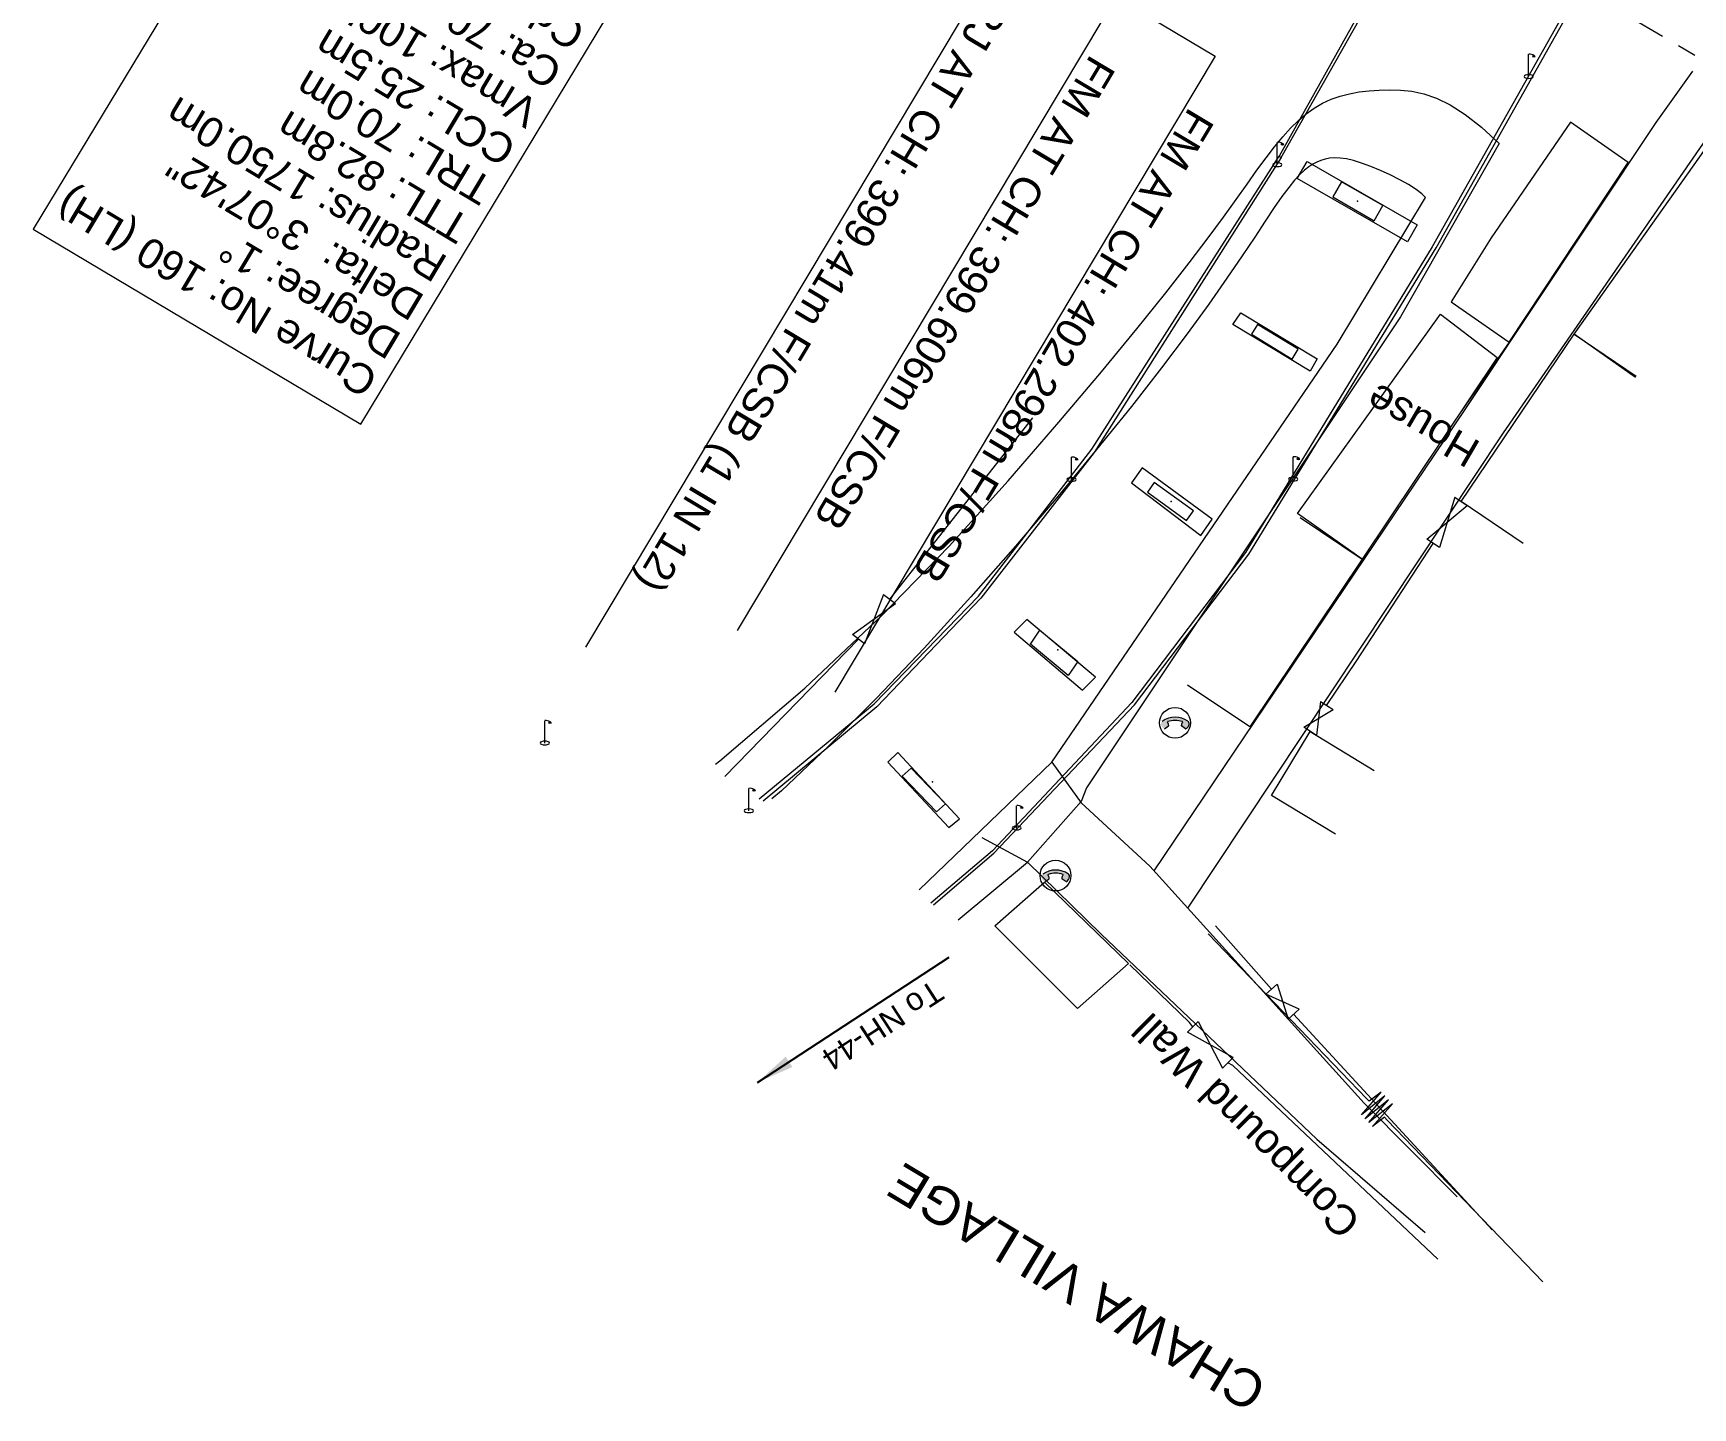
# Model space of a CAD drawing. Header units: metres. Extents: x 597821 to 610090, y 3402206 to 3407451.
# Drawn here: x 608168.8 to 608279.7, y 3403194.2 to 3403286 of the extents above; entities that cross this region are included whole.
import ezdxf

# ---------------------------------------------------------------- set-up
doc = ezdxf.new("R2010")
doc.units = ezdxf.units.M
doc.header["$MEASUREMENT"] = 0
doc.linetypes.add('CENTER', pattern=[2, 1.25, -0.25, 0.25, -0.25])
for name, color, linetype, lineweight in [("CHAWAPAIL STN. SRJ's", 7, 'Continuous', 0), ('Commercial Building Pucca', 7, 'Continuous', 0), ('Compound Wall', 7, 'Continuous', 0), ('DFCC BOUNDARY', 6, 'CENTER', 0), ('Gate', 7, 'Continuous', 0), ('Lamp_Post', 8, 'Continuous', 0), ('Piers_Abutment', 7, 'Continuous', 0), ('Pow_Line', 134, 'Continuous', 0), ('Proposed Curve_Details', 10, 'Continuous', 0), ('Residential Building Pucca', 7, 'Continuous', 0), ('Side Details', 7, 'Continuous', 0), ('Subroad Centre', 34, 'Continuous', 0), ('Subroad Edge', 34, 'Continuous', 0), ('Telephone_Pole', 8, 'Continuous', 0), ('Text1', 7, 'Continuous', 0), ('Wing Wall', 7, 'Continuous', 0)]:
    doc.layers.add(name, color=color, linetype=linetype, lineweight=lineweight)
doc.styles.add('ARIAL', font='arial.ttf')
doc.styles.get("Standard").update_dxf_attribs({"font": 'arial.ttf'})
doc.dimstyles.new('ISO-25', dxfattribs={"dimtxt": 2.5, "dimasz": 2.5, "dimexe": 1.25, "dimexo": 0.625, "dimtad": 1, "dimtxsty": 'Standard', "dimcen": 2.5, "dimadec": 0, "dimazin": 0, "dimtfac": 1, "dimtmove": 0, "dimatfit": 3, "dimfxl": 1, "dimarcsym": 0})

# ---------------------------------------------------------------- blocks, each defined once
blk = doc.blocks.new('GT')
at = {"layer": 'Gate'}
for p, q in [((-0.5, -0.5), (-0.5, 0.5)), ((-0.5, 0.5), (0.5, -0.5)), ((0.5, 0.5), (0.5, -0.5))]:
    blk.add_line(p, q, dxfattribs=at)
blk.add_lwpolyline([(0.5, 0.5), (-0.5, -0.5)], dxfattribs=at)
blk = doc.blocks.new('LP')
for points in [[(0, 0), (0, 1.5)], [(0.25, 1.35), (0.44, 1.35)]]:
    blk.add_lwpolyline(points)
for centre, radius, start, end in [((0.07, 0.99), 0.519, 57.6425, 97.3165), ((0.34, 1.33), 0.094, 11.7012, 168.0476)]:
    blk.add_arc(centre, radius, start, end)
blk.add_ellipse((0.35, 1.36), major_axis=(0.0017, 0.0438), ratio=0.461056, start_param=1.74022, end_param=4.575836)
at = {"extrusion": (0, 0, -1)}
blk.add_ellipse((0, 0.01), major_axis=(0.308, 0), ratio=0.400495, dxfattribs=at)
blk = doc.blocks.new('TP')
at = {"layer": 'Telephone_Pole'}
blk.add_hatch(color=8, dxfattribs=at).paths.add_polyline_path([(0.49, 0.08, -0.516403), (0.5, 0.04, 0.157799), (0.42, -0.19, 0.257253), (0.43, -0.21), (0.7, -0.4, 0.297943), (0.73, -0.4, 0.213635), (0.94, -0.09, 0.292624), (0.86, 0.1, 0.314672), (-0.86, 0.1, 0.297888), (-0.94, -0.1, 0.205841), (-0.73, -0.4, 0.297943), (-0.7, -0.4), (-0.43, -0.21, 0.257253), (-0.42, -0.19, 0.155164), (-0.5, 0.04, -0.510878), (-0.49, 0.08, -0.167449)])
at = {"layer": 'Telephone_Pole', "color": 8}
for p, q in [((-0.7, -0.4), (-0.43, -0.21)), ((-0.44, -0.22), (-0.44, -0.22)), ((0.7, -0.4), (0.43, -0.21)), ((0.44, -0.22), (0.44, -0.22))]:
    blk.add_line(p, q, dxfattribs=at)
blk.add_circle((0, 0), 1.03, dxfattribs=at)
for centre, radius, start, end in [((0.01, -1.13), 1.5, 55.3659, 125.2353), ((-0.48, 0.05), 0.0243, 109.2181, 217.464), ((-0.82, -0.21), 0.402, 2.1844, 37.464), ((0.01, -1.34), 1.5, 71.1943, 109.2181), ((0.82, -0.21), 0.402, 141.9464, 177.8156), ((0.48, 0.06), 0.0243, 321.9464, 71.1943), ((0.75, -0.06), 0.194, 350.1231, 55.3659), ((-0.44, -0.19), 0.0258, 304.4776, 2.1844), ((0.44, -0.19), 0.0258, 177.8156, 235.5224), ((0.72, -0.38), 0.0258, 235.5224, 301.8866), ((0.49, -0.01), 0.462, 301.8866, 350.1231)]:
    blk.add_arc(centre, radius, start, end, dxfattribs=at)

msp = doc.modelspace()

# ---------------------------------------------------------------- linework, layer by layer
at = {"layer": "CHAWAPAIL STN. SRJ's", "lineweight": 13, "flags": 128}
for points in [[(608245.8347, 3403299.7221), (608239.2637, 3403288.7326), (608233.8311, 3403291.9809), (608205.7523, 3403245.0208)], [(608247.5052, 3403299.0084), (608215.8798, 3403246.1169)], [(608249.6751, 3403297.7107), (608243.3631, 3403287.1541), (608247.8085, 3403284.4961), (608222.4031, 3403242.0069)]]:
    msp.add_lwpolyline(points, dxfattribs=at)
at = {"layer": 'Commercial Building Pucca'}
msp.add_polyline3d([(608263.5718, 3403268.0755, 267.5047), (608267.4585, 3403265.3991, 262.4742), (608275.4108, 3403277.3882, 263.9927), (608271.5417, 3403280.0882, 269.0253), (608266.2454, 3403272.3594, 267.3438), (608263.5718, 3403268.0755, 267.5047)], dxfattribs=at)
msp.add_polyline3d([(608262.8605, 3403267.2649, 267.5087), (608266.652, 3403264.3589, 263.257), (608257.6391, 3403250.8898, 262.4442), (608253.2984, 3403253.9357, 267.7766)], close=True, dxfattribs=at)
at = {"layer": 'Compound Wall'}
for points in [[(608267.4585, 3403265.3991, 262.4742), (608264.1778, 3403260.6689, 262.4862)], [(608235.5941, 3403260.3333, 264.5226), (608226.0738, 3403248.252, 264.3237)], [(608255.2565, 3403241.1158, 262.5752), (608257.2186, 3403244.0554, 262.3452), (608262.369, 3403251.9453, 262.7401)], [(608223.9769, 3403245.549, 264.3356), (608215.048, 3403236.3716, 264.3386)], [(608247.8347, 3403226.4074, 262.7571), (608251.5779, 3403222.1631, 262.8941)], [(608246.3126, 3403219.6556, 262.3362), (608246.084, 3403219.9347, 262.6811), (608242.0978, 3403223.7994, 262.4252)], [(608253.0522, 3403220.4904, 262.9081), (608266.3142, 3403206.0911, 262.1873)], [(608262.6811, 3403204.1198, 262.0743), (608248.982, 3403217.0705, 262.4892), (608248.6574, 3403217.2361, 262.3382)]]:
    msp.add_polyline3d(points, dxfattribs=at)
at = {"layer": 'DFCC BOUNDARY', "lineweight": 20, "ltscale": 5}
msp.add_lwpolyline([(608272.3012, 3403288.9962), (608396.6035, 3403216.1637), (608394.7483, 3403212.21)], dxfattribs=at)
at = {"layer": 'Piers_Abutment'}
for points in [[(608253.2779, 3403276.3242, 270.4898), (608253.9626, 3403277.4619, 270.5078), (608261.314, 3403273.2348, 270.5178), (608260.6571, 3403272.0838, 269.905)], [(608256.2553, 3403276.1024, 268.9503), (608255.6739, 3403275.0956, 267.5407), (608258.4208, 3403273.5054, 267.2438), (608259.0022, 3403274.5122, 268.6534)], [(608249.5277, 3403267.35, 270.9347), (608254.6278, 3403264.2754, 270.04), (608254.1464, 3403263.4437, 270.065), (608248.9891, 3403266.5783, 270.9857)], [(608250.6437, 3403266.5679, 266.498), (608250.2436, 3403265.9189, 266.501), (608252.9569, 3403264.262, 265.8102), (608253.357, 3403264.911, 265.8072)], [(608242.2192, 3403255.9812, 270.4509), (608246.8562, 3403252.4739, 270.4449), (608247.6105, 3403253.5557, 270.4649), (608242.9399, 3403257, 270.4709)], [(608243.7426, 3403256.0072, 263.8418), (608243.2905, 3403255.3606, 263.8268), (608245.9021, 3403253.4808, 263.8128), (608246.3541, 3403254.1275, 263.8278)], [(608235.2233, 3403246.861, 270.1659), (608234.3857, 3403246.0128, 270.1459), (608238.9414, 3403242.1365, 270.108), (608239.8162, 3403243.0111, 270.128)], [(608238.6267, 3403244.0544, 263.7698), (608237.9853, 3403243.1252, 263.7658), (608235.4607, 3403245.2125, 263.7128), (608236.102, 3403246.1417, 263.7168)], [(608230.0171, 3403232.9562, 269.6731), (608230.7386, 3403233.5476, 269.7371), (608226.6141, 3403237.9736, 269.7051), (608225.9411, 3403237.3259, 269.6851)], [(608229.7928, 3403234.5546, 263.6369), (608229.1927, 3403234.0114, 263.6419), (608226.8915, 3403236.3919, 263.6109), (608227.4916, 3403236.9352, 263.6059)]]:
    msp.add_polyline3d(points, close=True, dxfattribs=at)
at = {"layer": 'Pow_Line', "elevation": 264.7465}
msp.add_lwpolyline([(608269.7004, 3403202.611), (608259.3069, 3403213.4195), (608259.1267, 3403213.6069), (608258.329, 3403212.9924), (608259.6484, 3403214.5108), (608258.0796, 3403213.2518), (608259.3989, 3403214.7702), (608257.8301, 3403213.5113), (608259.1495, 3403215.0296), (608257.5807, 3403213.7707), (608258.9, 3403215.289), (608258.1024, 3403214.6746), (608257.921, 3403214.8607), (608247.3361, 3403225.8683)], dxfattribs=at)
at = {"layer": 'Proposed Curve_Details'}
msp.add_lwpolyline([(608190.7301, 3403259.9059), (608207.241, 3403287.2304), (608185.3548, 3403300.2642), (608168.8438, 3403272.9397)], close=True, dxfattribs=at)
at = {"layer": 'Residential Building Pucca'}
for points in [[(608275.8824, 3403263.0297, 262.4592), (608271.8005, 3403265.9146, 262.4592), (608280.9428, 3403278.8504, 264.1857), (608290.4394, 3403273.3284, 265.4073)], [(608268.3771, 3403251.9451, 262.4552), (608264.2383, 3403254.7479, 262.4552), (608271.8005, 3403265.9146, 262.4592), (608275.9393, 3403263.1118, 262.4592)], [(608253.4887, 3403253.6755, 262.4442), (608257.6391, 3403250.8898, 262.4442), (608250.1175, 3403239.6832, 262.3922), (608245.9671, 3403242.4689, 262.3922)], [(608255.8465, 3403232.5158, 262.3112), (608251.5728, 3403235.1082, 262.3112), (608254.1617, 3403239.376, 262.5322), (608258.4354, 3403236.7836, 262.5322)]]:
    msp.add_polyline3d(points, dxfattribs=at)
msp.add_polyline3d([(608233.0885, 3403226.3861, 264.1227), (608236.4162, 3403229.3149, 263.119), (608242.0204, 3403223.8757, 262.7461), (608238.6085, 3403220.8727, 262.7461)], close=True, dxfattribs=at)
at = {"layer": 'Subroad Centre'}
for p in [(608257.32, 3403274.816, 273.207), (608244.858, 3403254.75, 272.47), (608237.297, 3403244.833, 272.005), (608228.917, 3403236.027, 271.623)]:
    msp.add_point(p, dxfattribs=at)
at = {"layer": 'Subroad Edge', "lineweight": 13}
for points in [[(608243.7428, 3403230.0606, 262.3639), (608264.5103, 3403260.8948, 262.4772), (608277.2611, 3403280.0582, 262.4372), (608279.7187, 3403283.4901, 262.4911)], [(608214.4332, 3403237.2079, 263.2348), (608214.7055, 3403237.4128, 263.2396), (608220.4049, 3403242.2693, 263.3505), (608225.5081, 3403247.0977, 263.4583), (608230.0272, 3403251.7607, 263.5602), (608233.9742, 3403256.1209, 263.6531), (608237.3612, 3403260.0412, 263.734), (608240.2085, 3403263.4171, 263.8007), (608242.5689, 3403266.276, 263.8541), (608244.5039, 3403268.6784, 263.896), (608246.0744, 3403270.6845, 263.928), (608247.3418, 3403272.3546, 263.9519), (608248.3672, 3403273.7492, 263.9694), (608249.2118, 3403274.9285, 263.9821), (608249.9368, 3403275.953, 263.9917), (608250.5949, 3403276.8735, 263.9999), (608251.2049, 3403277.7038, 264.007), (608251.7769, 3403278.4482, 264.0135), (608252.3211, 3403279.111, 264.0195), (608252.8478, 3403279.6964, 264.0255), (608253.3671, 3403280.2089, 264.0317), (608253.8892, 3403280.6526, 264.0384), (608254.4244, 3403281.032, 264.0459), (608254.9811, 3403281.3514, 264.0553), (608255.5605, 3403281.6147, 264.0705), (608256.1619, 3403281.8262, 264.0962), (608256.7847, 3403281.9899, 264.1371), (608257.4284, 3403282.1099, 264.1978), (608258.0923, 3403282.1904, 264.283), (608258.7758, 3403282.2353, 264.3974), (608259.4782, 3403282.2489, 264.5457), (608260.2012, 3403282.2291, 264.727), (608260.9546, 3403282.1503, 264.919), (608261.7504, 3403281.9805, 265.0936), (608262.6008, 3403281.6879, 265.2231), (608263.5177, 3403281.2407, 265.2794), (608264.5132, 3403280.607, 265.2347), (608265.5994, 3403279.7551, 265.0611), (608266.7882, 3403278.6531, 264.7305)], [(608245.9863, 3403227.5799, 262.2357), (608267.0633, 3403259.3412, 262.4852), (608282.9645, 3403282.3572, 0)], [(608266.7882, 3403278.6531, 264.7305), (608260.1862, 3403267.0729, 263.9278), (608239.2104, 3403235.6244, 263.6598), (608238.8675, 3403234.696, 263.6219), (608235.2675, 3403230.6512, 263.6209)], [(608266.7882, 3403278.6531, 264.7305), (608260.1862, 3403267.0729, 263.9278), (608239.2104, 3403235.6244, 263.6598), (608238.8675, 3403234.696, 263.6219), (608235.2675, 3403230.6512, 263.6209)], [(608261.8683, 3403275.0436, 264.0097), (608261.6233, 3403275.302, 264.0294), (608261.2333, 3403275.5967, 264.0497), (608260.7293, 3403275.9137, 264.07), (608260.1427, 3403276.2394, 264.0896), (608259.5045, 3403276.5599, 264.1079), (608258.8459, 3403276.8613, 264.1241), (608258.198, 3403277.13, 264.1377), (608257.5921, 3403277.352, 264.1479), (608257.0525, 3403277.5167, 264.1543), (608256.5775, 3403277.6261, 264.1571), (608256.1583, 3403277.6855, 264.1571), (608255.7864, 3403277.6999, 264.1545), (608255.4532, 3403277.6745, 264.15), (608255.1501, 3403277.6145, 264.144), (608254.8685, 3403277.525, 264.1372), (608254.5998, 3403277.4113, 264.1299), (608254.3352, 3403277.2748, 264.1226), (608254.0648, 3403277.1025, 264.1153), (608253.7786, 3403276.8775, 264.108), (608253.4664, 3403276.5831, 264.1004), (608253.1182, 3403276.2025, 264.0925), (608252.7238, 3403275.719, 264.0842), (608252.2733, 3403275.1158, 264.0754), (608251.7564, 3403274.3762, 264.0659), (608251.1596, 3403273.4824, 264.0556), (608250.4551, 3403272.4137, 264.0436), (608249.6114, 3403271.148, 264.0291), (608248.5973, 3403269.6636, 264.0112), (608247.3814, 3403267.9386, 263.989), (608245.9324, 3403265.9513, 263.9616), (608244.2188, 3403263.6797, 263.928), (608242.2094, 3403261.1021, 263.8874), (608239.8866, 3403258.2133, 263.8394), (608237.2885, 3403255.0754, 263.785), (608234.4671, 3403251.7671, 263.7257), (608231.4742, 3403248.3671, 263.6632), (608228.3618, 3403244.954, 263.599), (608225.1817, 3403241.6068, 263.5345), (608221.986, 3403238.4039, 263.4714), (608218.8264, 3403235.4243, 263.4113), (608218.2007, 3403234.8773, 263.3999)], [(608228.0263, 3403228.7991, 263.5321), (608236.8863, 3403237.3305, 263.6349), (608255.9604, 3403265.2634, 263.8848), (608261.8683, 3403275.0436, 264.0097)], [(608236.8863, 3403237.3305, 263.6349), (608238.856, 3403234.6241, 263.6578), (608243.4454, 3403230.3894, 262.3722), (608257.7703, 3403214.5501, 262.1243), (608263.9763, 3403208.2814, 262.1483)], [(608232.2284, 3403232.3025, 271.8025), (608235.2675, 3403230.6512, 263.6209), (608240.1972, 3403225.8501, 262.3862), (608254.5958, 3403212.1344, 262.0723), (608261.8433, 3403205.9094, 262.1383)], [(608230.6347, 3403226.7898, 263.5477), (608235.2675, 3403230.6512, 263.6209)]]:
    msp.add_polyline3d(points, dxfattribs=at)
at = {"layer": 'Wing Wall'}
msp.add_polyline3d([(608252.0734, 3403277.822, 274.2108), (608252.2211, 3403277.7208, 274.2138), (608261.9256, 3403294.8633, 274.3557), (608261.705, 3403295.0378, 274.3437)], close=True, dxfattribs=at)
for points in [[(608272.4316, 3403289.2299, 274.2867), (608272.2042, 3403289.3137, 274.2917), (608262.3068, 3403271.7537, 274.2048), (608249.8312, 3403251.3418, 273.6169), (608242.2421, 3403241.3191, 273.259), (608232.9422, 3403231.4067, 272.8911), (608228.8104, 3403227.9023, 272.705)], [(608228.9805, 3403227.7986, 272.6996), (608233.0148, 3403231.2473, 272.8911), (608242.4225, 3403241.1615, 273.254), (608250.0598, 3403251.2269, 273.6139), (608262.5649, 3403271.6819, 274.1948), (608272.4316, 3403289.2299, 274.2867)], [(608217.3524, 3403234.8898, 272.0157), (608225.0321, 3403241.2221, 272.4503), (608231.9901, 3403248.4158, 272.8612), (608239.5781, 3403258.2466, 273.437), (608252.0734, 3403277.822, 274.2108), (608252.2211, 3403277.7208, 274.2138), (608239.7345, 3403258.0156, 273.44), (608232.1608, 3403248.2943, 272.8802), (608225.2127, 3403241.0193, 272.4393), (608217.6148, 3403234.7298, 272.0262)]]:
    msp.add_polyline3d(points, dxfattribs=at)

# ---------------------------------------------------------------- block references
at = {"layer": 'Gate', "yscale": 0.9997078268772032}
for p, xscale, zscale, rotation in [((608263.3037, 3403253.3466, 156.3202), 3.368827592685339, 3.368827592685339, 56.345871881953), ((608225.015, 3403246.8901, 156.3202), 3.391748776194884, 3.391748776194884, 52.3458718836203), ((608254.7116, 3403240.2502, 156.3202), 2.045717102568269, 2.045717102568269, 57.34587188199411), ((608252.315, 3403221.3267, 156.3202), 2.229762868444955, 2.229762868444955, 311.3458718845725), ((608247.485, 3403218.4459, 156.3202), 3.369286799903645, 3.369286799903645, 314.345871884802)]:
    msp.add_blockref('GT', p, dxfattribs=dict(at, xscale=xscale, zscale=zscale, rotation=rotation))
at = {"layer": 'Lamp_Post', "xscale": 0.9997078269177826, "yscale": 0.9997078269177826, "zscale": 0.9997078269177826}
for p in [(608268.7526, 3403283.119, 275.3844), (608251.9586, 3403277.2356, 275.0405), (608238.2109, 3403256.1996, 274.9236), (608253.0185, 3403256.2313, 274.7176), (608203.0264, 3403238.6002, 274.8416), (608216.6577, 3403234.0779, 274.1688), (608234.5461, 3403232.9229, 274.3327)]:
    msp.add_blockref('LP', p, dxfattribs=at)
at = {"layer": 'Telephone_Pole', "xscale": 0.9997078269177826, "yscale": 0.9997078269177826, "zscale": 0.9997078269177826}
for p in [(608245.1265, 3403239.96, 265.9192), (608237.1405, 3403229.7539, 264.6496)]:
    msp.add_blockref('TP', p, dxfattribs=at)

# ---------------------------------------------------------------- texts
at = {"layer": "CHAWAPAIL STN. SRJ's", "lineweight": 13, "char_height": 2, "attachment_point": 4, "rotation": 239.123596, "line_spacing_factor": 0.648, "style": 'ARIAL'}
for s, insert, width in [('\\pxsm1;SRJ AT CH: 399.41m F/CSB (1 IN 12)', (608233.9988, 3403289.8574), 75.789285), ('\\pxsm1;FM AT CH: 399.606m F/CSB', (608240.35, 3403284.1785), 59.421752), ('\\pxsm1;FM AT CH: 402.298m F/CSB', (608246.9446, 3403280.6472), 59.421752)]:
    msp.add_mtext(s, dxfattribs=dict(at, insert=insert, width=width))
at = {"layer": 'Proposed Curve_Details', "insert": (608205.8882, 3403286.512), "char_height": 2, "attachment_point": 7, "rotation": 149.123596, "line_spacing_factor": 0.9, "style": 'ARIAL'}
msp.add_mtext('Curve No: 160{\\C1; (LH)}\\PDegree: 1%%D\\PDelta:  3%%D07\'42"\\PRadius: 1750.0m\\PTTL: 82.8m\\PTRL: 70.0m\\PCCL: 25.5m\\PVmax: 100kmph\\PCa: 70mm\\PCd: 8.7mm', dxfattribs=at)
at = {"layer": 'Side Details', "style": 'ARIAL'}
msp.add_text('CHAWA VILLAGE', height=2.5, rotation=149, dxfattribs=at).set_placement((608251.4375, 3403195.9614))
at = {"layer": 'Subroad Edge'}
msp.add_text('To NH-44', height=1.5, rotation=213.017884, dxfattribs=at).set_placement((608228.9874, 3403222.8473, 524.417))
at = {"layer": 'Text1', "color": 7, "style": 'ARIAL'}
for s, rotation, p in [('House', 149.722073, (608265.6423, 3403258.6543)), ('Compound Wall', 135.318689, (608257.658, 3403206.7472))]:
    msp.add_text(s, height=2, rotation=rotation, dxfattribs=at).set_placement(p)

# ---------------------------------------------------------------- leaders
at = {"layer": 'Subroad Edge'}
msp.add_leader([(608217.2422, 3403215.9396, 263.8833), (608230.0407, 3403224.312, 263.8833)], dimstyle='ISO-25', override={"dimtxt": 3, "dimasz": 2.5, "dimgap": 0.625, "dimtad": 0, "dimdec": 3, "dimzin": 2, "dimtdec": 3}, dxfattribs=at)

doc.saveas('drawing.dxf')
